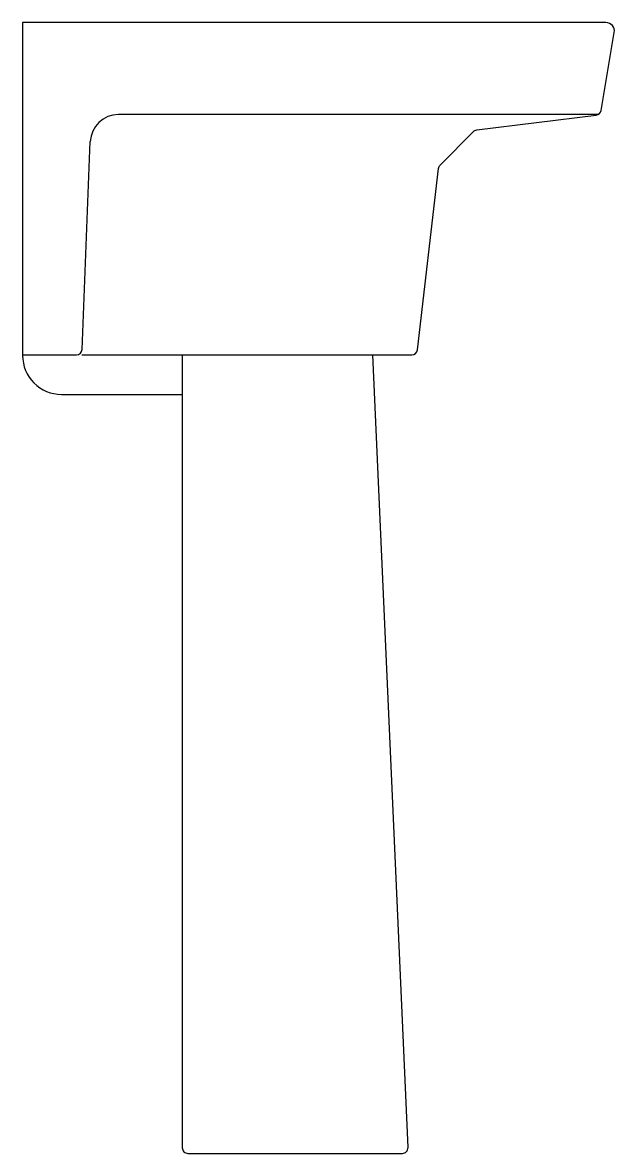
# Model space of a CAD drawing. Header units: millimetres. Extents: x -3042.259 to -3041.835, y 2891.602 to 2892.412.
import ezdxf

# ---------------------------------------------------------------- set-up
doc = ezdxf.new("R2010")
doc.units = ezdxf.units.MM
doc.header["$LTSCALE"] = 10
doc.layers.add('Serviço_Tanques', color=2, linetype='Continuous')

msp = doc.modelspace()

# ---------------------------------------------------------------- linework, layer by layer
at = {"layer": 'Serviço_Tanques'}
for p, q in [((-3042.21659, 2892.17815), (-3042.21075, 2892.3271)), ((-3042.25932, 2892.17425), (-3042.22064, 2892.17425))]:
    msp.add_line(p, q, dxfattribs=at)
msp.add_lwpolyline([(-3041.83476, 2892.40538, 0.464212), (-3041.84076, 2892.41247), (-3042.25932, 2892.41247), (-3042.25932, 2892.17425), (-3042.25932, 2892.17375, 0.414214), (-3042.23144, 2892.14587), (-3042.14477, 2892.14587), (-3042.14477, 2891.60556, 0.414214), (-3042.14071, 2891.60151), (-3041.98681, 2891.60151, 0.427225), (-3041.98276, 2891.60574), (-3042.00792, 2892.17425), (-3041.9801, 2892.17425, 0.380444), (-3041.97607, 2892.17784), (-3041.96083, 2892.30788, -0.167771), (-3041.95968, 2892.31026), (-3041.93581, 2892.33433, -0.167771), (-3041.93343, 2892.33549), (-3041.8477, 2892.34621, 0.331056), (-3041.84421, 2892.34956)], format="xyb", close=True, dxfattribs=at)
for points in [[(-3041.84644, 2892.34658), (-3042.19049, 2892.34658)], [(-3042.21674, 2892.17425), (-3042.00792, 2892.17425)]]:
    msp.add_lwpolyline(points, dxfattribs=at)
msp.add_lwpolyline([(-3042.14477, 2892.17425), (-3042.14477, 2892.14587, 0.414214)], format="xyb", dxfattribs=at)
for centre, radius, start, end in [((-3042.19049, 2892.32631), 0.02027, 90, 177.75426), ((-3042.22064, 2892.17831), 0.00405, 270, 357.75426)]:
    msp.add_arc(centre, radius, start, end, dxfattribs=at)

doc.saveas('drawing.dxf')
